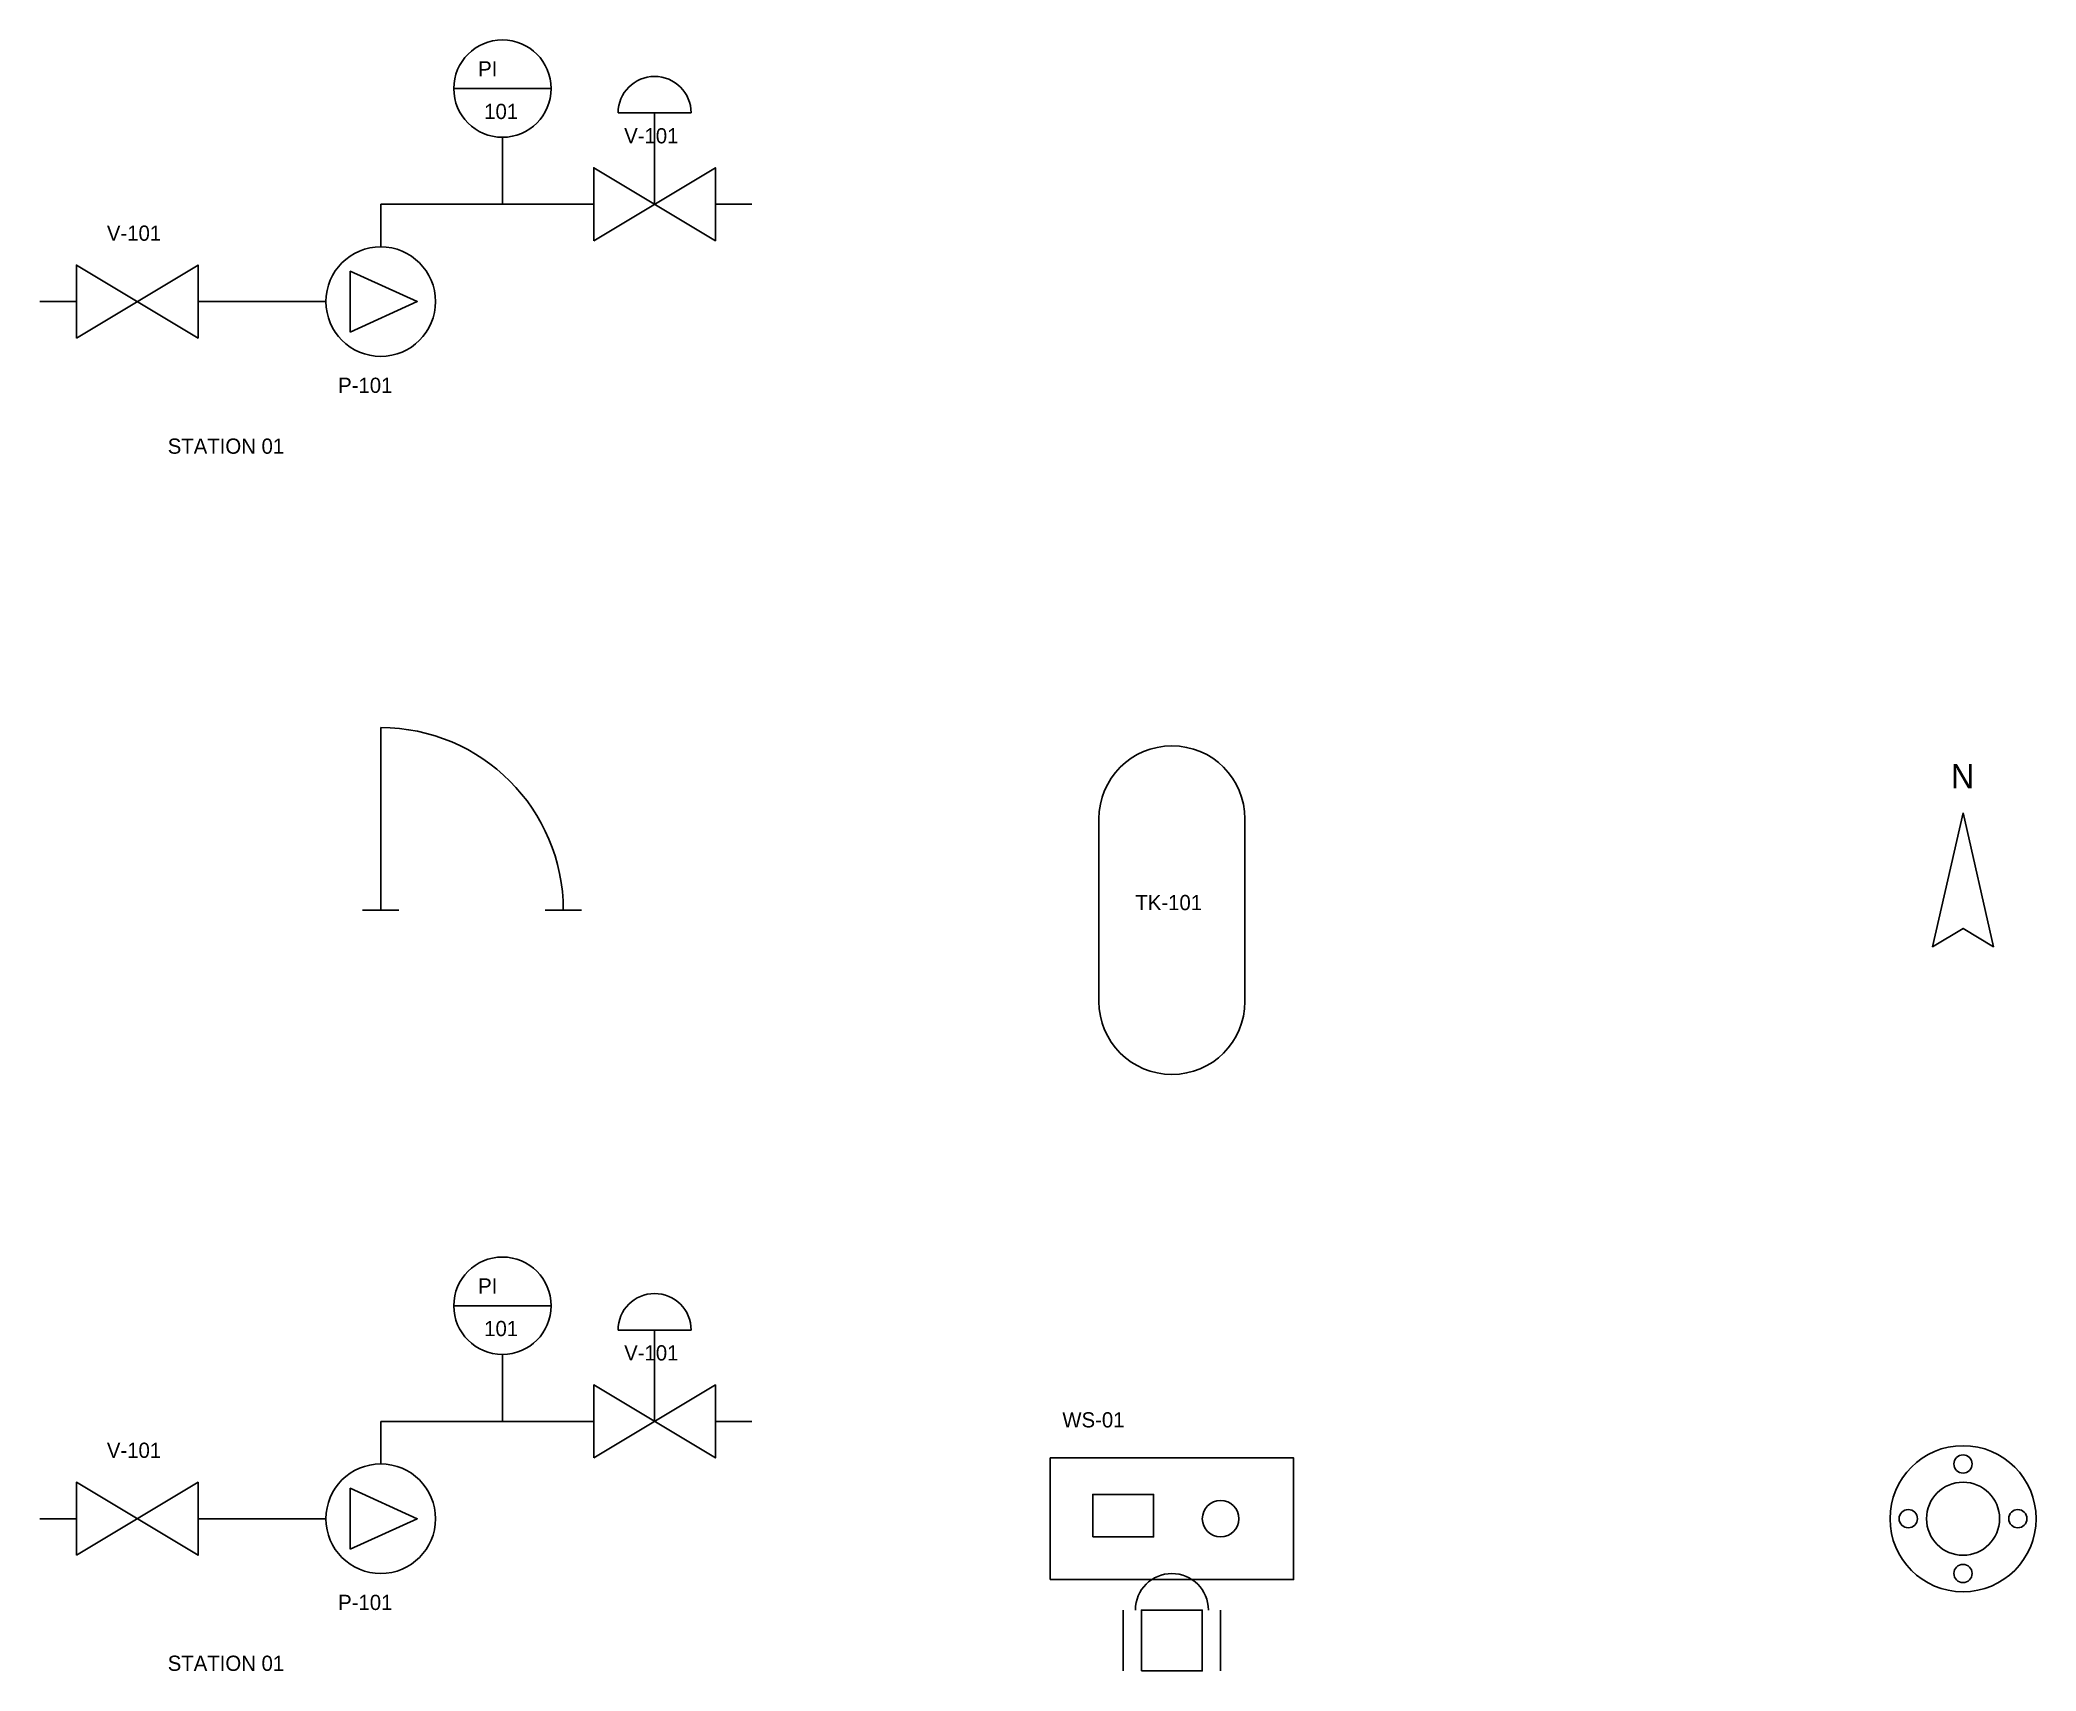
# Model space of a CAD drawing. Extents: x -56 to 272, y -25 to 243.
import ezdxf

# ---------------------------------------------------------------- set-up
doc = ezdxf.new("R2010")
doc.units = 0

# ---------------------------------------------------------------- blocks, each defined once
blk = doc.blocks.new('PUMP_CENTRIFUGAL')
at = {"color": 0}
for p, q in [((0, 9), (0, 16)), ((0, 16), (18, 16)), ((-18, 0), (-9, 0))]:
    blk.add_line(p, q, dxfattribs=at)
blk.add_lwpolyline([(-5, -5), (6, 0), (-5, 5)], close=True, dxfattribs=at)
blk.add_circle((0, 0), 9, dxfattribs=at)
blk.add_attdef('TAG', (-7, -15), '', height=2.5, dxfattribs=at)
blk = doc.blocks.new('VALVE_GATE')
at = {"color": 0}
for p, q in [((-16, 0), (-10, 0)), ((10, 0), (16, 0))]:
    blk.add_line(p, q, dxfattribs=at)
blk.add_lwpolyline([(-10, -6), (10, 6), (10, -6), (-10, 6)], close=True, dxfattribs=at)
blk.add_attdef('TAG', (-5, 10), '', height=2.5, dxfattribs=at)
blk = doc.blocks.new('VALVE_CONTROL')
at = {"color": 0}
for p, q in [((-6, 15), (6, 15)), ((0, 0), (0, 15))]:
    blk.add_line(p, q, dxfattribs=at)
blk.add_arc((0, 15), 6, 0, 180, dxfattribs=at)
blk.add_blockref('VALVE_GATE', (0, 0), dxfattribs=at).add_auto_attribs({'TAG': 'V-101'})
blk = doc.blocks.new('INSTRUMENT')
at = {"color": 0}
blk.add_line((-8, 0), (8, 0), dxfattribs=at)
blk.add_circle((0, 0), 8, dxfattribs=at)
for tag, p in [('FUNCTION', (-4, 2)), ('NUMBER', (-3, -5))]:
    blk.add_attdef(tag, p, '', height=2.5, dxfattribs=at)
blk = doc.blocks.new('PUMP_STATION')
at = {"color": 0}
for p, q in [((20, 27), (20, 16)), ((18, 16), (29, 16)), ((-24, 0), (-18, 0))]:
    blk.add_line(p, q, dxfattribs=at)
for name, p, values in [('INSTRUMENT', (20, 35), {'FUNCTION': 'PI', 'NUMBER': '101'}), ('PUMP_CENTRIFUGAL', (0, 0), {'TAG': 'P-101'}), ('VALVE_GATE', (-40, 0), {'TAG': 'V-101'})]:
    blk.add_blockref(name, p, dxfattribs=at).add_auto_attribs(values)
blk.add_blockref('VALVE_CONTROL', (45, 16), dxfattribs=at)
blk.add_attdef('STATION', (-35, -25), '', height=2.5, dxfattribs=at)
blk = doc.blocks.new('DESK')
at = {"color": 0}
for points in [[(-20, -10), (20, -10), (20, 10), (-20, 10)], [(-13, -3), (-3, -3), (-3, 4), (-13, 4)]]:
    blk.add_lwpolyline(points, close=True, dxfattribs=at)
blk.add_circle((8, 0), 3, dxfattribs=at)
blk = doc.blocks.new('CHAIR')
at = {"color": 0}
for p, q in [((-8, -5), (-8, 5)), ((8, -5), (8, 5))]:
    blk.add_line(p, q, dxfattribs=at)
blk.add_lwpolyline([(-5, -5), (5, -5), (5, 5), (-5, 5)], close=True, dxfattribs=at)
blk.add_arc((0, 5), 6, 0, 180, dxfattribs=at)
blk = doc.blocks.new('WORKSTATION')
at = {"color": 0}
for name, p in [('DESK', (0, 0)), ('CHAIR', (0, -20))]:
    blk.add_blockref(name, p, dxfattribs=at)
blk.add_attdef('ASSET_ID', (-18, 15), '', height=2.5, dxfattribs=at)
blk = doc.blocks.new('FLANGE')
at = {"color": 0}
for centre, radius in [((0, 0), 12), ((0, 9), 1.5), ((0, 0), 6), ((-9, 0), 1.5), ((9, 0), 1.5), ((0, -9), 1.5)]:
    blk.add_circle(centre, radius, dxfattribs=at)
blk = doc.blocks.new('DOOR_SINGLE')
at = {"color": 0}
for p, q in [((0, 0), (0, 30)), ((-3, 0), (3, 0)), ((27, 0), (33, 0))]:
    blk.add_line(p, q, dxfattribs=at)
blk.add_arc((0, 0), 30, 0, 90, dxfattribs=at)
blk = doc.blocks.new('TANK_VERTICAL')
at = {"color": 0}
for p, q in [((-12, -15), (-12, 15)), ((12, -15), (12, 15))]:
    blk.add_line(p, q, dxfattribs=at)
for centre, start, end in [((0, 15), 0, 180), ((0, -15), 180, 360)]:
    blk.add_arc(centre, 12, start, end, dxfattribs=at)
blk.add_attdef('TAG', (-6, 0), '', height=2.5, dxfattribs=at)
blk = doc.blocks.new('NORTH_ARROW')
at = {"color": 0}
blk.add_lwpolyline([(0, 16), (-5, -6), (0, -3), (5, -6)], close=True, dxfattribs=at)
blk.add_text('N', height=4, dxfattribs=at).set_placement((-2, 20))

msp = doc.modelspace()

# ---------------------------------------------------------------- block references
for name, p, values in [('PUMP_STATION', (0, 200), {'STATION': 'STATION 01'}), ('TANK_VERTICAL', (130, 100), {'TAG': 'TK-101'}), ('PUMP_STATION', (0, 0), {'STATION': 'STATION 01'}), ('WORKSTATION', (130, 0), {'ASSET_ID': 'WS-01'})]:
    msp.add_blockref(name, p).add_auto_attribs(values)
for name, p in [('DOOR_SINGLE', (0, 100)), ('NORTH_ARROW', (260, 100)), ('FLANGE', (260, 0))]:
    msp.add_blockref(name, p)

doc.saveas('drawing.dxf')
